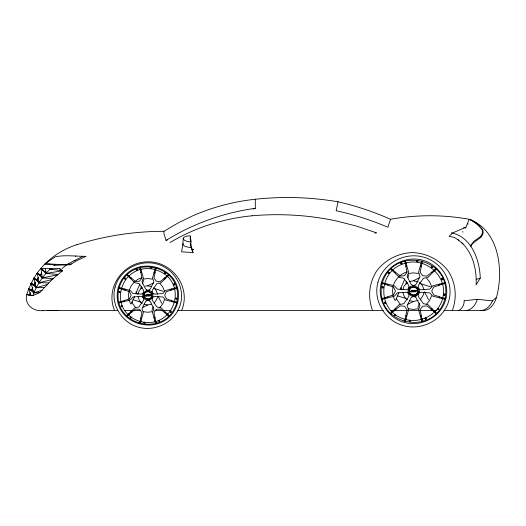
<?xml version="1.0" encoding="UTF-8"?>
<svg xmlns="http://www.w3.org/2000/svg" width="526" height="526" viewBox="0 0 526 526"><rect width="100%" height="100%" fill="white"/><g stroke="black" fill="none" stroke-linecap="round" stroke-linejoin="round"><path stroke-width="0.79" d="M461.821 242.788C473.005 253.473 476.918 269.877 476.096 284.921L480.258 278.142C479.804 259.91 471.283 236.549 451.249 232.847M183.219 238.64A7.449 3.018 3.5 0 0 190.951 241.934L190.346 235.858A7.449 3.018 3.5 0 0 183.219 238.64L182.884 244.149L181.588 251.849L193.016 252.539L190.609 243.604M190.149 239.58L190.34 236.483L190.905 242.17L190.675 246.043M143.71 297.723L143.532 300.379L138.884 306.987L134.834 307.743L126.503 315.929L127.7 316.599L127.509 315.699L135.524 309.005L139.561 309.334L141.875 312.569L139.909 322.655L139.015 322.938L140.212 323.608L143.342 312.516L141.994 308.736L145.564 301.523L147.845 300.044M152.152 292.804L152.33 290.148L156.978 283.54L161.028 282.784L168.931 275.019M409.004 293.659L408.814 296.532L403.771 303.706L399.385 304.521L390.351 313.397L391.646 314.121L391.443 313.148L400.128 305.889L404.514 306.244L407.019 309.755L404.888 320.689L403.915 320.998L405.217 321.728L408.61 309.696L407.15 305.593L411.023 297.769L413.495 296.171M418.163 288.32L418.354 285.44L423.397 278.274L427.783 277.452L436.817 268.582M129.008 291.365L128.456 295.402L129.008 299.439M138.055 294.165L139.212 290.615L142.309 287.492M157.438 296.638C157.498 299.472 154.848 301.142 154.21 303.693M393.08 286.631L392.468 291.134L393.08 295.645M402.877 289.793L404.126 285.947L407.486 282.561M419.34 291.049L418.565 293.87M423.89 292.482C423.963 295.5 421.168 297.302 420.438 299.984M442.655 298.124C448.566 277.097 426.126 256.977 405.691 263.092M422.279 261.29L420.149 272.225L422.654 275.729L427.04 276.084L435.732 268.825L435.521 267.852M390.509 219.283C373.638 211.748 356.03 205.903 338.014 201.8L336.153 210.742C353.873 214.595 371.218 220.105 387.886 227.239L390.509 219.283A221.696 221.696 0 0 1 469.258 219.276C499.227 230.23 503.849 270.417 496.485 297.354C494.756 303.252 490.719 309.669 484.124 310.57L443.885 310.57M127.7 273.928L127.509 274.828L135.524 281.522L139.561 281.193L141.875 277.958L139.909 267.872L139.015 267.589M391.646 267.852L391.443 268.825L400.128 276.084L404.514 275.729L407.019 272.225L404.888 261.29M181.588 310.57C191.49 287.623 172.594 261.567 148.102 261.83C123.61 261.567 104.713 287.623 114.615 310.57M452.281 310.57C457.311 297.552 455.818 282.988 448.336 271.219C439.848 259.811 426.606 253.078 412.43 252.572C398.254 253.078 385.012 259.811 376.524 271.219C369.042 282.988 367.549 297.552 372.579 310.57M155.486 267.484L152.514 278.011L153.868 281.791L150.291 289.011L148.016 290.483M421.78 260.863L418.558 272.284L420.024 276.38L416.145 284.204L413.673 285.802M140.777 288.636L141.54 286.354M142.303 284.073L143.572 280.273M151.922 310.531L153.191 306.73M405.829 283.797L406.585 281.535M407.847 277.754L408.86 274.73M417.914 307.546L419.426 303.009M30.179 292.614L29.259 295.342L26.76 294.553L28.667 288.892L33.92 278.103L36.669 279.503M30.192 295.638L30.672 294.225M32.954 295.573C36.485 285.197 42.843 275.854 50.858 268.418L59.471 268.536L62.62 270.555L52.1 279.516L39.831 292.568L32.954 295.573L26.76 294.553A11.92 11.92 0 0 0 26.543 300.32C28.016 307.736 36.097 311.57 43.125 310.57M496.485 297.354L492.5 300.892L477.358 299.32C475.774 304.495 471.98 309.873 466.22 310.57M458.909 240.237L454.332 237.496L449.151 236.279L452.827 232.847L465.904 227.239L469.258 219.283C474.307 221.781 478.87 225.299 482.237 229.836L482.664 232.65L480.81 236.352L473.965 241.25L470.408 245.734M129.113 290.556L131.04 286.039L134.11 282.16M134.59 296.447L131.283 303.916L130.593 303.719L129.113 300.247M135.846 293.508L139.923 283.941M142.697 293.975L143.23 292.719M153.059 296.671L151.666 299.005M164.513 299.761L162.777 303.824L160.022 307.315M393.185 285.881C395.184 279.299 400.411 273.836 407.052 271.896M398.938 292.706L395.532 300.372L394.789 300.155L393.185 296.394M400.22 289.688L404.731 279.122M431.563 295.868L429.683 300.274L426.691 304.061M442.557 298.88C438.309 314.311 421.004 323.621 405.691 319.538M31.034 283.678L31.58 282.429M31.553 290.076L32.763 287.301M34.026 291.917L31.705 290.135L32.599 288.077M492.5 300.892C490.344 305.698 486.096 310.544 480.429 310.57M33.809 284.796L35.242 282.146M36.518 286.933L34.223 285.007L35.656 282.363M40.278 274.92L37.234 273.04L33.539 278.688L34.755 279.438M37.162 279.214L37.99 277.952M36.577 280.568L38.622 277.452M36.8 273.599C46.531 259.929 60.845 249.771 76.809 244.721M40.081 275.144L41.593 273.211M42.507 277.465L40.272 275.282L41.784 273.349M408.492 288.228L409.412 287.058M470.816 246.398C473.439 239.935 484.972 238.554 482.888 230.375C479.797 225.766 475.557 221.624 470.257 219.658M62.055 268.536L67.584 264.183L82.845 256.3M177.071 301.608L176.368 302.213L166.394 298.827L164.664 295.264L166.394 291.7L176.368 288.314L177.071 288.919M381.981 284.112L382.744 283.448L393.566 287.124L395.44 290.99L393.566 294.849L382.744 298.525L381.981 297.867L381.981 299.32L394.415 296.164L397.334 292.877L406.25 292.226L408.912 293.501M438.395 309.584L438.684 308.736L437.783 308.913L438.395 309.584L438.789 309.242M168.353 274.828L160.338 281.522L156.294 281.193L153.986 277.958L155.946 267.872L156.847 267.589M146.143 296.059L147.891 294.665M149.64 294.665L147.891 296.059L145.465 296.059L146.143 295.362L144.4 296.059L146.143 294.665L151.383 294.665L149.64 296.059L148.766 296.059L149.64 295.362L148.766 295.362M411.648 291.851L413.541 290.339M415.435 290.339L413.541 291.851L410.918 291.851L411.838 291.095L409.754 291.851L411.648 290.339L417.328 290.339L415.435 291.851L414.488 291.851L415.435 291.095L414.488 291.095M44.763 264.17L49.806 264.17L54.395 265.288L55.513 264.446M134.676 281.732L138.101 279.188L141.902 277.656M71.352 263.96C62.574 265.176 53.83 264.019 45.131 263.769L55.296 256.793C65.48 254.729 75.823 256.451 86.1 256.32L76.027 261.06L70.26 264.769L54.395 265.288M76.809 244.708A289.971 289.971 0 0 1 163.934 231.315L177.827 223.09L192.385 215.982A211.86 211.86 0 0 1 255.294 199.249A300.911 300.911 0 0 1 338.014 201.793M163.934 231.295L163.934 233.616L166.058 240.428C184.001 229.224 203.562 220.67 223.905 214.891A216.627 200.991 -19.8 0 1 255.327 208.309L255.294 199.222M169.937 242.611C188.578 231.407 209.151 223.517 230.427 219.072A202.668 202.668 0 0 1 252.256 215.765M127.779 275.854L128.351 275.532M140.12 268.937L140.692 268.615M128.6 276.656L129.258 276.288M140.337 270.075L141.001 269.707M130.356 278.385L131.198 277.912M140.817 272.521L141.658 272.047M153.973 317.678L154.881 317.165M154.197 318.48L155.045 318.006M164.664 312.615L165.506 312.148M154.861 320.821L155.518 320.452M166.604 314.239L167.261 313.871M155.006 321.34L155.624 320.991M167.031 314.601L167.649 314.252M155.17 321.912L155.742 321.59M167.505 314.995L168.077 314.673M391.732 269.943L392.357 269.595M405.112 262.441L405.737 262.093M392.62 270.811L393.336 270.41M405.355 263.677L406.065 263.276M394.526 272.685L395.44 272.172M405.868 266.327L406.782 265.814M410.287 287.597L409.004 288.32L408.814 285.44L403.771 278.274L399.385 277.452L390.351 268.582M431.004 309.203L431.984 308.65M420.386 316.165L421.3 315.653M431.728 309.807L432.642 309.295M421.102 318.697L421.813 318.302M433.832 311.563L434.548 311.162M421.26 319.262L421.931 318.887M434.298 311.951L434.969 311.576M421.431 319.88L422.056 319.532M434.811 312.385L435.436 312.036M145.196 286.157L147.747 285.828L153.612 282.922M142.612 307.513L147.747 304.975L151.488 304.166M409.327 281.634L413.383 280.759L419.215 277.873M407.551 304.403L413.383 301.516L418.085 300.385M143.624 292.943L141.165 294.126L132.946 293.521L130.251 290.49L118.784 287.584L118.784 288.919L119.487 288.314L129.468 291.7L131.198 295.264L129.468 298.827L119.487 302.213L118.784 301.608L118.784 302.95L130.251 300.037L132.946 297.006L141.165 296.401L143.624 297.584M152.238 297.584L154.69 296.401L162.915 297.006L165.611 300.037L177.071 302.95M418.255 293.501L420.918 292.226L429.834 292.877L432.753 296.164L445.187 299.32L445.187 297.867L444.424 298.525L433.602 294.849L431.728 290.99L433.602 287.124L444.424 283.448L445.187 284.112L445.187 282.659L432.753 285.815L429.834 289.096L420.918 289.754L418.255 288.472M404.967 263.381C376.761 270.686 376.761 311.944 404.967 319.249M416.434 295.941L413.528 296.697L412.022 296.506M42.041 290.168L33.881 292.903L28.667 288.892L31.06 295.559M476.247 279.398L480.258 278.142M47.235 284.533L36.222 287.715L31.06 283.396L33.881 292.903L39.831 292.568M463.577 227.909L465.904 227.239M177.071 287.584L165.611 290.49L162.915 293.521L154.69 294.126L152.238 292.943C149.371 287.301 140.074 292.318 143.513 297.775C146.498 303.305 155.657 298.327 152.251 292.877M44.256 287.551L36.222 287.715L33.92 278.103L39.016 282.725L52.1 279.516M57.485 274.874L42.258 277.952L37.234 273.04L39.016 282.725L40.147 283.422M62.278 270.818L45.92 273.435L41.252 268.536L45.992 272.948M143.256 279.122L147.747 278.55L152.238 279.122M146.491 290.293L149.266 290.293M149.266 300.353L146.491 300.353M408.511 273.487L413.383 272.863L418.255 273.487M152.238 311.681L147.747 312.253L143.256 311.681M418.255 308.788L413.383 309.413L408.511 308.788M464.156 300.78L477.358 299.32M42.994 310.623L58.116 310.57M74.021 260.62L75.619 260.62M40.758 268.536L50.858 268.418L51.916 269.542M43.796 270.778L41.626 268.983M44.434 271.317L45.861 271.317M412.811 290.917L413.758 290.917L412.594 291.095M147.221 295.204L148.095 295.204L147.017 295.362M47.235 310.57L117.883 310.57M124.419 310.57L140.856 310.57M154.637 310.57L162.205 310.57M163.625 310.57L170.976 310.57M177.505 310.57L383.257 310.57M390.654 310.57L436.665 310.57M39.016 282.725L48.655 282.863M53.205 278.491L42.258 277.952L40.982 268.253M57.952 274.44L45.92 273.435L45.519 268.536M49.97 269.207L62.456 270.673M413.383 280.759L418.085 281.89M413.528 285.408L415.034 285.598M413.383 301.516L409.327 300.642M155.019 269.536C120.033 261.126 105.47 311.385 140.652 321.596C175.066 330.019 190.261 280.588 155.762 269.838M147.747 285.828L151.488 286.637M147.747 304.975L144.006 304.166M191.674 249.225L193.785 249.672L191.451 249.179M381.981 282.659L394.415 285.815L397.334 289.096L406.25 289.754L408.912 288.472L408.912 289.911M419.281 282.561L420.945 283.797L430.288 286.742M397.262 295.776L405.829 298.479L407.486 299.715M153.697 287.873L154.716 288.636L163.33 291.345M132.946 299.702L140.777 302.167L142.309 303.311M32.099 289.977L28.667 288.892L31.705 290.135M31.816 283.705L34.098 284.638M30.778 284.033L32.947 284.921M31.06 283.396L34.223 285.007M473.808 221.867L474.307 222.15M421.431 262.093L422.056 262.441M434.811 269.595L435.436 269.943M421.102 263.276L421.813 263.677M433.832 270.41L434.548 270.811M420.386 265.814L421.3 266.327M431.728 272.172L432.642 272.685M395.184 308.65L396.163 309.203M394.526 309.295L395.44 309.807M405.868 315.653L406.782 316.165M405.355 318.302L406.065 318.697M392.199 311.576L392.869 311.951M391.732 312.036L392.357 312.385M405.112 319.532L405.737 319.88M155.17 268.615L155.742 268.937M167.505 275.532L168.077 275.854M166.604 276.288L167.261 276.656M154.197 272.047L155.045 272.521M164.664 277.912L165.506 278.385M153.973 272.849L154.881 273.362M163.994 278.471L164.901 278.977M130.961 311.55L131.868 312.056M130.356 312.148L131.198 312.615M140.817 318.006L141.658 318.48M128.6 313.871L129.258 314.239M140.337 320.452L141.001 320.821M128.213 314.252L128.831 314.601M140.232 320.991L140.85 321.34M127.779 314.673L128.351 314.995M140.12 321.59L140.692 321.912M457.574 239.435L463.077 243.893M33.92 278.103L39.016 281.903M413.495 285.802L411.023 284.204L407.15 276.38L408.61 272.284L405.388 260.863M413.673 296.171L416.145 297.769L420.024 305.593L418.558 309.696L421.957 321.728L423.252 320.998L422.279 320.689L420.149 309.755L422.654 306.244L427.04 305.889L435.732 313.148L435.521 314.121L436.817 313.397L427.783 304.521L423.397 303.706L418.354 296.532L418.163 293.659M147.845 290.483L145.564 289.011L141.994 281.791L143.342 278.011L140.212 266.919M148.016 300.044L150.291 301.523L153.868 308.736L152.514 312.516L155.65 323.608L156.847 322.938L155.946 322.655L153.986 312.569L156.294 309.334L160.338 309.005L168.353 315.699L168.156 316.599L169.352 315.929L161.028 307.743L156.978 306.987L152.33 300.379L152.152 297.723M42.468 269.799L43.605 270.634M37.234 273.04L40.272 275.282M126.503 274.598L134.834 282.784L138.884 283.54L143.532 290.148L143.71 292.804M59.471 268.536L62.114 271.35M480.81 236.352L481.244 236.891M426.691 278.215L429.683 282.002L431.563 286.407M420.945 283.797L422.641 285.947L423.89 289.793M405.829 298.479L404.126 296.329L402.877 292.482M400.076 304.061L396.459 298.807M160.022 283.488L162.777 286.979L164.513 291.042M154.716 288.636L156.281 290.615L157.438 294.165M151.666 291.641L153.059 293.975M140.777 302.167L139.212 300.188L138.055 296.638M135.471 307.315L132.716 303.824L131.848 301.792M424.449 291.845L428.539 299.629M400.838 287.597L401.949 289.721M157.978 296.112L161.719 303.232M136.017 291.845L137.141 293.975M418.565 288.228L419.143 289.589M407.913 292.509L408.492 293.87M142.697 296.671L143.23 297.926M190.754 246.714L193.016 252.539M467.956 223.622L468.133 224.247M465.175 227.653L465.346 228.284M462.722 231.525L462.893 232.157M443.28 283.139L443.28 283.836M443.28 298.137L443.28 298.834M442.064 283.448L442.064 284.25M442.064 297.723L442.064 298.525M439.44 284.119L439.44 285.145M439.44 296.835L439.44 297.861M438.539 284.349L438.539 285.447M387.728 284.119L387.728 285.145M387.728 296.835L387.728 297.861M385.104 283.448L385.104 284.25M385.104 297.723L385.104 298.525M384.526 283.304L384.526 284.053M383.888 283.139L383.888 283.836M383.888 298.137L383.888 298.834M175.316 288.024L175.316 288.669M175.316 301.858L175.316 302.503M174.724 288.176L174.724 288.873M174.191 288.314L174.191 289.05M174.191 301.477L174.191 302.213M171.778 288.925L171.778 289.872M171.778 300.655L171.778 301.602M170.943 289.136L170.943 290.155M124.918 289.136L124.918 290.155M124.083 288.925L124.083 289.872M124.083 300.655L124.083 301.602M121.67 288.314L121.67 289.05M121.131 288.176L121.131 288.873M120.539 288.024L120.539 288.669M120.539 301.858L120.539 302.503M75.573 255.925L75.573 256.458M166.058 240.428A475.721 92.984 -19.8 0 1 167.531 239.863M253.085 209.065A475.721 92.984 -19.8 0 1 255.327 208.309M464.149 300.78A10.665 10.665 0 0 1 458.817 310.583M252.256 215.785A283.468 283.468 0 0 1 336.397 220.973L356.74 226.167L376.524 232.847A847.044 847.044 0 0 1 374.906 233.13M190.616 247.437A7.449 3.018 3.5 0 1 183.061 243.374M115.095 287.124C110.236 304.33 121.854 323.095 139.022 327.35C156.235 331.939 175.691 321.478 180.464 304.127C185.323 286.913 173.705 268.155 156.538 263.894C139.324 259.305 119.869 269.772 115.095 287.124M118.166 287.847C109 326.363 166.183 340.5 177.505 303.285C186.671 264.769 129.488 250.632 118.166 287.847M118.975 288.057C110.059 325.522 165.683 339.27 176.697 303.075C185.612 265.61 129.988 251.855 118.975 288.057M143.907 294.29C142.415 299.268 150.66 301.345 151.856 296.362C153.349 291.384 145.104 289.307 143.907 294.29M144.223 294.376C142.848 298.965 150.449 300.879 151.554 296.283C152.928 291.7 145.327 289.787 144.223 294.376M377.984 282.16C372.71 300.819 385.308 321.162 403.929 325.785C422.588 330.755 443.688 319.413 448.862 300.596C454.135 281.936 441.538 261.593 422.917 256.971C404.257 252 383.158 263.342 377.984 282.16M381.304 282.942C376.517 299.886 387.958 318.361 404.862 322.55C421.806 327.067 440.959 316.764 445.66 299.682C450.447 282.745 439.006 264.269 422.102 260.074C405.158 255.564 386.005 265.86 381.304 282.942M382.185 283.172C372.52 323.799 432.832 338.711 444.779 299.458C454.444 258.831 394.132 243.919 382.185 283.172M408.248 289.681C406.269 296.296 417.223 299.057 418.814 292.43C420.8 285.815 409.839 283.054 408.248 289.681M409.221 289.931C407.604 295.329 416.546 297.584 417.841 292.18C419.459 286.782 410.523 284.527 409.221 289.931M409.563 290.03C408.077 295.001 416.316 297.078 417.512 292.094C418.998 287.124 410.767 285.046 409.563 290.03M119.126 291.463L118.922 292.042L119.961 292.377L119.744 291.338L119.126 291.463M119.218 291.568L119.389 292.371L119.869 292.278L119.698 291.47L119.218 291.568M136.293 269.305L136.089 269.884L137.128 270.226L137.325 269.641L136.293 269.305M136.385 269.411L136.556 270.213L137.036 270.121L136.865 269.312L136.385 269.411M130.303 316.974L130.52 318.013L131.138 317.895L130.921 316.856L130.303 316.974M130.395 317.079L130.244 317.526L131.046 317.789L131.198 317.342L130.395 317.079M164.638 272.665L164.855 273.704L165.473 273.579L165.256 272.54L164.638 272.665M164.737 272.764L164.579 273.218L165.381 273.474L165.539 273.027L164.737 272.764M158.655 320.334L158.451 320.913L159.49 321.248L159.687 320.669L158.655 320.334M158.747 320.433L158.918 321.241L159.391 321.149L159.227 320.341L158.747 320.433M175.822 298.176L175.618 298.755L176.657 299.09L176.44 298.051L175.822 298.176M175.914 298.281L176.085 299.084L176.565 298.992L176.394 298.183L175.914 298.281M382.349 286.867L382.132 287.498L382.586 287.992L383.257 287.86L383.474 287.229L383.02 286.736L382.349 286.867M382.448 286.979L382.632 287.853L383.152 287.748L382.967 286.874L382.448 286.979M400.963 262.842L400.746 263.467L401.2 263.967L401.871 263.835L402.088 263.204L401.634 262.711L400.963 262.842M401.068 262.954L401.253 263.822L401.772 263.723L401.588 262.849L401.068 262.954M394.474 314.535L394.257 315.159L394.71 315.659L395.381 315.528L395.591 314.896L395.144 314.397L394.474 314.535M394.572 314.647L394.408 315.133L395.276 315.416L395.447 314.929L394.572 314.647M431.708 266.478L431.491 267.109L431.938 267.609L432.609 267.471L432.826 266.846L432.372 266.347L431.708 266.478M431.807 266.59L431.636 267.077L432.51 267.359L432.674 266.873L431.807 266.59M425.212 318.171L424.995 318.802L425.449 319.295L426.119 319.164L426.336 318.539L425.882 318.039L425.212 318.171M425.31 318.283L425.495 319.157L426.014 319.052L425.83 318.184L425.31 318.283M443.826 294.146L443.609 294.777L444.062 295.27L444.733 295.139L444.95 294.507L444.496 294.014L443.826 294.146M443.931 294.258L444.115 295.132L444.634 295.027L444.45 294.152L443.931 294.258M124.945 278.011L124.471 278.418L125.195 279.207L125.543 278.201L124.945 278.011M124.971 278.142L124.701 278.925L125.168 279.076L125.431 278.293L124.971 278.142M151.218 267.155L150.752 267.563L151.475 268.352L151.942 267.951L151.218 267.155M151.251 267.287L150.982 268.069L151.442 268.221L151.712 267.438L151.251 267.287M121.486 305.534L121.138 306.54L121.736 306.73L122.085 305.724L121.486 305.534M121.513 305.665L121.144 305.981L121.71 306.599L122.071 306.283L121.513 305.665M174.04 283.823L173.698 284.829L174.297 285.026L174.639 284.02L174.04 283.823M174.073 283.961L173.705 284.27L174.264 284.888L174.632 284.573L174.073 283.961M144.308 322.201L143.835 322.609L144.558 323.398L145.031 322.997L144.308 322.201M144.334 322.333L144.065 323.115L144.532 323.266L144.801 322.484L144.334 322.333M170.588 311.346L170.115 311.754L170.838 312.543L171.187 311.543L170.588 311.346M170.615 311.484L170.345 312.26L170.812 312.411L171.075 311.629L170.615 311.484M388.655 272.277L388.149 272.718L388.28 273.369L388.931 273.579L389.444 273.139L389.306 272.488L388.655 272.277M388.688 272.422L388.398 273.27L388.898 273.435L389.194 272.586L388.688 272.422M417.151 260.508L416.645 260.949L416.776 261.6L417.427 261.81L417.94 261.369L417.802 260.718L417.151 260.508M417.184 260.653L416.894 261.501L417.394 261.665L417.69 260.817L417.184 260.653M384.907 302.121L384.394 302.562L384.532 303.213L385.183 303.423L385.696 302.983L385.558 302.332L384.907 302.121M384.94 302.266L384.545 302.608L385.15 303.278L385.545 302.937L384.94 302.266M441.899 278.583L441.386 279.023L441.524 279.674L442.175 279.885L442.688 279.444L442.55 278.793L441.899 278.583M441.932 278.727L441.538 279.069L442.142 279.74L442.537 279.398L441.932 278.727M409.655 320.196L409.143 320.636L409.281 321.287L409.932 321.498L410.438 321.057L410.306 320.406L409.655 320.196M409.688 320.341L409.392 321.189L409.899 321.353L410.188 320.505L409.688 320.341M438.151 308.427L437.639 308.867L437.777 309.518L438.428 309.729L438.934 309.288L438.802 308.637L438.151 308.427M149.857 294.843L150.291 294.843L149.857 294.843M415.672 290.53L416.145 290.53L415.672 290.53"/></g></svg>
